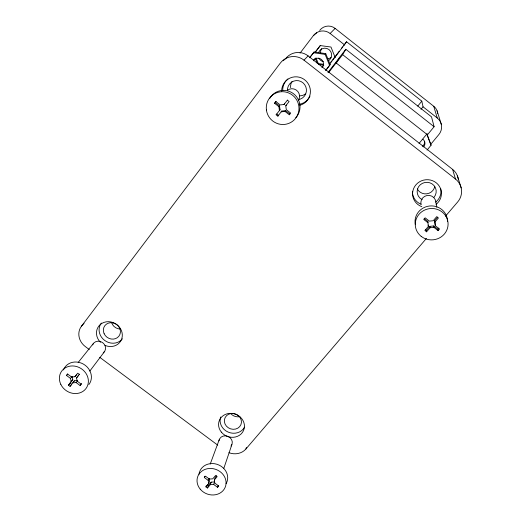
<?xml version="1.0" encoding="UTF-8"?>
<svg xmlns="http://www.w3.org/2000/svg" width="521" height="521" viewBox="0 0 521 521"><rect width="100%" height="100%" fill="white"/><g stroke="black" fill="none" stroke-linecap="round" stroke-linejoin="round"><path stroke-width="0.78" d="M228.94 452.697A15.239 13.689 20.4 0 0 245.919 448.985L246.394 447.441M223.867 468.223L231.845 444.687M206.355 485.585L205.899 486.861L207.456 488.014L210.308 484.68L213.682 484.452L217.583 487.343L218.234 485.429M213.682 484.452L214.561 481.918L211.207 482.146L208.367 485.468L207.456 488.014M217.583 487.343L218.729 486.008L214.828 483.11L214.307 479.991L215.186 477.477L216.612 475.803M210.308 484.68L211.207 482.146M205.899 486.861L208.739 483.521L209.644 480.987L209.253 478.662M208.739 483.521L208.211 480.401L208.895 478.512M210.204 464.12L219.354 439.346M208.211 480.401L204.304 477.503L204.766 476.253M336.195 62.982L342.649 54.659L345.827 49.274L431.525 116.86L434.11 126.727L427.454 134.783L336.195 62.982L339.77 57.089L345.827 49.274M315.036 52.367L320.239 45.561L330.985 47.046L335.049 57.206L346.582 41.765L421.808 101.146L423.045 106.792L437.249 118A12.035 11.709 -22.9 0 1 438.864 134.548L430.561 144.545M325.729 70.491L330.171 64.617L325.755 53.611L314.111 51.989L309.539 57.779M335.049 57.206L335.524 56.489L329.389 64.428M289.311 114.763L289.878 113.969L285.567 110.608L281.776 111.071L281.164 111.852L284.974 111.39L289.311 114.763L290.633 113.05L286.296 109.671L285.782 105.828L289.096 101.517L287.358 100.162M77.701 380.519L74.366 380.799L72.777 382.857L76.118 382.577L80.123 385.54L81.68 383.469M89.28 349.532L85.372 346.621A15.48 13.989 33.9 0 1 81.406 326.283L280.272 63.145A17.069 16.835 68.8 0 1 303.977 60.149L308.132 55.91L452.599 169.371A16.171 15.558 -12.6 0 1 458.369 179.875M89.801 371.095L104.421 351.721M300.05 53.135L313.323 35.675L316.768 32.803M284.974 111.39L285.567 110.608M68.479 385.188L70.088 383.124L71.677 384.296L70.075 386.374L68.479 385.188L71.169 381.672L70.517 378.428L66.512 375.459L67.593 374.045L71.598 377.015L74.959 376.735L76.541 374.703M274.554 103.275L275.205 102.539L279.53 105.9L280.044 109.716L279.419 110.491L278.898 106.655L274.554 103.275L275.876 101.549L280.22 104.936L284.043 104.474L284.642 103.731M275.205 102.539L276.078 101.393M309.813 57.61L314.111 51.989M315.205 52.302L320.369 45.548M70.088 383.124L72.771 379.62L72.126 376.39M276.143 114.783L276.781 113.988L278.507 115.33L277.875 116.131L276.143 114.783L280.044 109.716M76.118 382.577L77.303 381.033M74.959 376.735L77.675 373.199L79.277 374.391M284.043 104.474L287.468 100.052M70.075 386.374L74.366 380.799M80.123 385.54L81.204 384.133L77.206 381.17L76.561 377.92L79.492 374.124M277.875 116.131L281.776 111.071M330.783 62.207L331.773 60.924M332.756 59.648L339.178 51.345M341.646 48.153L342.629 46.877M343.619 45.601L346.582 41.765M76.561 377.92L78.137 375.882M325.846 70.205L330.171 64.617M327.956 72.478L339.399 57.694M328.692 72.517L336.612 62.299M71.169 381.672L72.771 379.62M285.782 105.828L286.368 105.079M70.517 378.428L71.722 376.898M313.395 52.738L325.15 54.373L325.755 53.611M78.176 362.466L93.376 343.495M66.512 375.459L67.73 373.941M417.757 106.121L421.808 101.146M420.988 109.319L423.045 106.792M419.034 143.47L427.207 133.584M278.898 106.655L279.53 105.9M427.051 150.061L431.069 145.229L427.135 134.379M204.304 477.503L205.443 476.161L209.351 479.06L212.737 478.832L215.609 475.478L217.172 476.637L214.307 479.991M424.185 218.573L427.793 221.379L428.36 226.433L424.902 230.497L426.588 231.806L430.053 227.755L433.895 227.364L438.115 230.647L439.509 229.025L435.289 225.736L434.69 220.683L437.666 217.198M426.588 231.806L426.406 230.386L429.851 226.355L433.674 225.964L437.868 229.233L438.115 230.647M435.289 225.736L434.918 222.057L438.408 217.973L436.715 216.651L433.225 220.735L429.369 221.125L425.143 217.83L423.755 219.465L427.982 222.76L427.793 221.379M245.919 448.985L426.419 238.423M445.481 216.195L457.653 201.992A16.946 16.268 -11.4 0 0 455.484 179.035L452.599 169.371M437.868 229.233L438.793 228.159M81.406 326.283L84.057 323.241M313.323 35.675A12.139 11.957 -87 0 1 330.132 33.487L335.133 28.395L433.752 106.284A11.097 10.817 -26.3 0 1 437.731 113.565M283.19 60.723L285.521 58.782A16.281 16.066 72.6 0 1 308.132 55.91M323.619 64.298L318.318 63.555L316.006 57.831M318.468 64.441L323.815 65.184M207.332 484.699L208.367 485.468M99.713 357.295L217.732 445.142M425.286 229.52L426.406 230.386M303.977 60.149L455.484 179.035M330.132 33.487L344.583 44.891M342.649 54.659L434.11 126.727M315.368 58.554L317.413 63.608M325.15 54.373L329.604 65.477M426.888 134.418L431.069 145.229M437.08 110.81L441.313 124.369M457.438 175.909L461.183 187.918M433.752 106.284L437.249 118M436.845 207.338L435.836 201.848A7.515 7.222 -7.5 0 0 426.979 195.525A7.515 7.222 -7.5 0 0 421.131 204.642M434.69 220.683L434.918 222.057M433.674 225.964L433.895 227.364M429.851 226.355L430.053 227.755M428.164 225.039L428.36 226.433M319.647 30.42A11.188 11.013 -83.5 0 1 335.133 28.395M318.67 52.354A6.838 6.76 -88.1 0 1 329.051 49.599A6.838 6.76 -88.1 0 1 328.966 60.456M323.391 61.66A6.838 6.76 -88.1 0 1 318.885 58.124M331.069 57.453A6.617 6.539 -86.1 0 1 327.937 58.743M320.656 53.012A6.617 6.539 -86.1 0 1 321.646 48.603M236.729 414.534A8.662 7.828 20.9 0 1 237.837 428.158A8.662 7.828 20.9 0 1 224.408 421.782A8.662 7.828 20.9 0 1 236.046 414.208M305.41 93.956A9.306 9.202 62.1 0 1 299.399 95.799M290.672 87.671A9.306 9.202 62.1 0 1 292.027 81.484M120.351 329.012A8.538 7.782 33.3 0 1 111.579 322.447M434.794 186.329A9.261 8.935 -9.7 0 1 417.334 188.928M239.881 416.592A8.427 7.646 20.8 0 1 230.731 413.511M244.512 427.187A12.992 11.736 20.9 0 1 228.205 432.111A12.992 11.736 20.9 0 1 220.676 417.002M421.821 206.674A14.451 13.917 -8.6 0 1 414.657 186.551A14.451 13.917 -8.6 0 1 436.526 183.04A14.451 13.917 -8.6 0 1 436.051 204.388M440.688 188.524A14.314 13.787 -8.8 0 1 435.641 202.161M420.857 204.154A14.314 13.787 -8.8 0 1 412.391 191.682M309.969 96.105A14.386 14.217 59.3 0 1 299.178 104.291M282.727 90.771A14.386 14.217 59.3 0 1 287.937 78.905M281.633 91.188A14.523 14.347 58.5 0 1 294.73 76.847A14.523 14.347 58.5 0 1 310.203 88.902A14.523 14.347 58.5 0 1 299.738 105.301M100.481 342.323A13.292 12.055 33.1 0 1 104.044 322.375A13.292 12.055 33.1 0 1 122.318 334.697A13.292 12.055 33.1 0 1 105.053 345.403M122.415 338.806A13.175 11.957 33.2 0 1 104.604 340.382A13.175 11.957 33.2 0 1 101.321 323.046M287.462 90.687A9.586 9.476 59.3 0 1 296.104 80.599A9.586 9.476 59.3 0 1 306.394 89.189A9.586 9.476 59.3 0 1 298.181 99.622M422.186 199.68A9.541 9.196 -8.8 0 1 418.584 186.739A9.541 9.196 -8.8 0 1 432.241 183.985A9.541 9.196 -8.8 0 1 434.032 197.296M415.354 224.74A16.249 15.532 -5.7 0 1 429.688 205.984A16.249 15.532 -5.7 0 1 447.493 221.484M269.761 98.365A16.333 16.079 50.2 0 1 293.362 93.611A16.333 16.079 50.2 0 1 295.772 117.739M287.514 90.231A7.554 7.45 55.3 0 1 298.403 100.364M199.895 471.01A14.588 12.934 21 0 1 219.224 465.168A14.588 12.934 21 0 1 226.094 483.677M199.015 474.273A14.588 12.934 21 0 1 199.641 471.635M218.937 440.883A6.793 6.096 20.9 0 1 228.055 436.422A6.793 6.096 20.9 0 1 230.998 446.041M63.464 369.936A14.809 13.214 32.7 0 1 83.484 364.14A14.809 13.214 32.7 0 1 88.909 384.537M92.588 344.909A6.89 6.213 33 0 1 102.696 342.668A6.89 6.213 33 0 1 103.249 352.854M313.46 60.364A5.646 5.588 84.4 0 1 321.301 59.368A5.646 5.588 84.4 0 1 322.291 67.294M313.447 60.814A5.594 5.536 85.2 0 1 315.198 58.521M322.922 66.421A5.594 5.536 85.2 0 1 321.893 67.443M422.909 139.231A5.614 5.464 -17.1 0 1 423.69 146.935M424.648 141.367A5.562 5.418 -17.5 0 1 422.362 146.342M104.154 333.746A8.779 7.971 33.2 0 0 118.905 336.182A8.779 7.971 33.2 0 0 112.601 322.812A8.779 7.971 33.2 0 0 104.154 333.746M221.34 432.104A13.11 11.827 20.9 0 0 243.541 430.522A13.11 11.827 20.9 0 0 229.644 413.374A13.11 11.827 20.9 0 0 221.34 432.104M421.183 236.352A16.425 15.695 -5.5 0 0 447.858 226.7A16.425 15.695 -5.5 0 0 425.983 209.507A16.425 15.695 -5.5 0 0 421.183 236.352M266.413 109.983A16.516 16.249 49.6 0 0 292.6 121.276A16.516 16.249 49.6 0 0 288.894 93.051A16.516 16.249 49.6 0 0 266.413 109.983M200.188 489.115A14.731 13.038 21 0 0 225.072 487.552A14.731 13.038 21 0 0 209.383 468.47A14.731 13.038 21 0 0 200.188 489.115M60.82 384.407A14.959 13.325 32.6 0 0 85.867 388.692A14.959 13.325 32.6 0 0 74.978 366.159A14.959 13.325 32.6 0 0 60.82 384.407"/></g></svg>
